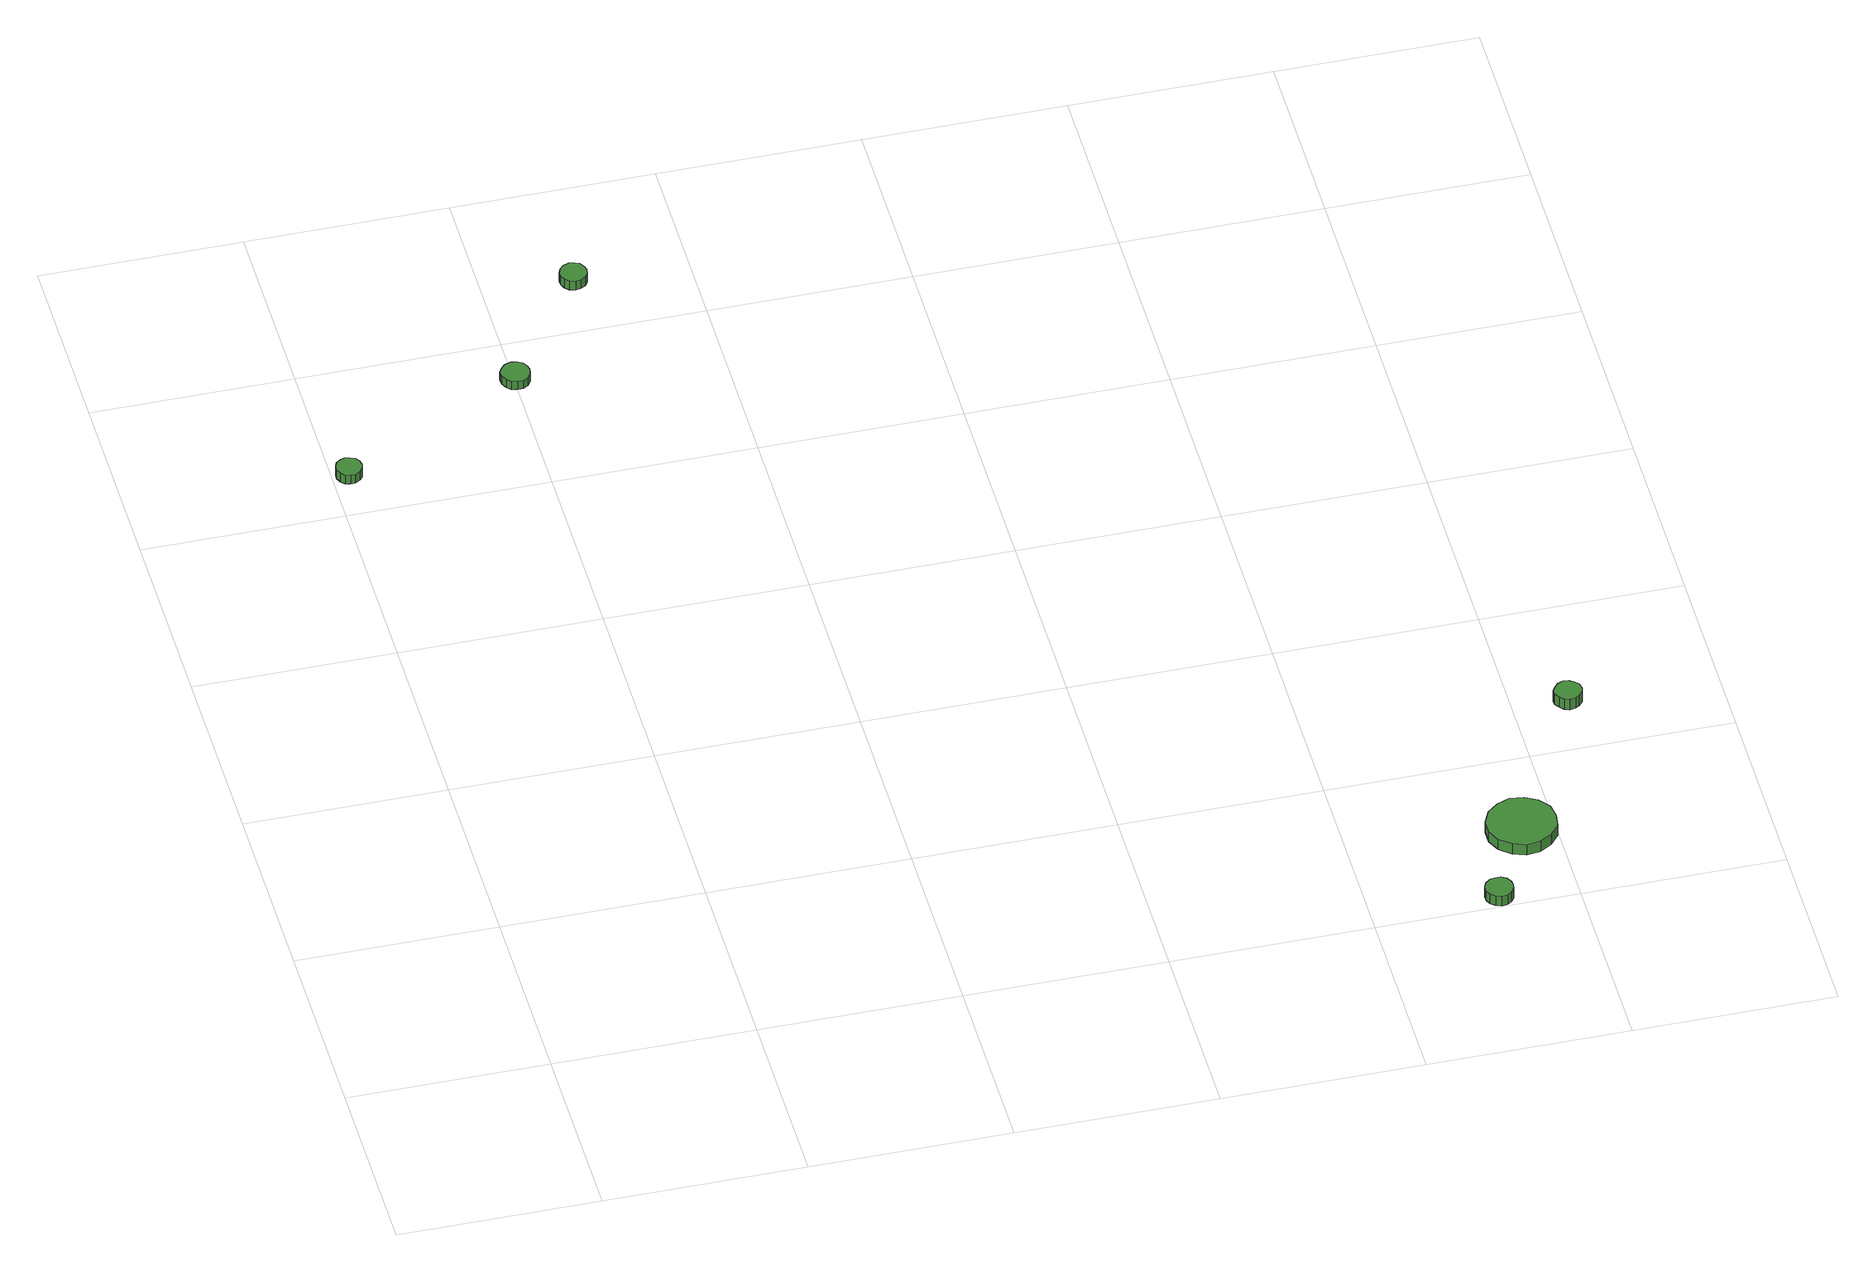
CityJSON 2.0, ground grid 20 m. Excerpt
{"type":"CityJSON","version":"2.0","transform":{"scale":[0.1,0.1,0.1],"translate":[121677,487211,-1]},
"CityObjects":{
"tree1":{"type":"SolitaryVegetationObject","attributes":{"function":"something"},"geometry":[{"type":"MultiSurface","lod":"1","boundaries":[[[0,1,2,3,4,5,6,7,8,9,10,11,12,13,14]],[[15,16,17,18,19,20,21,22,23,24,25,26,27,28,29]],[[0,29,28,1]],[[1,28,27,2]],[[2,27,26,3]],[[3,26,25,4]],[[4,25,24,5]],[[5,24,23,6]],[[6,23,22,7]],[[7,22,21,8]],[[8,21,20,9]],[[9,20,19,10]],[[10,19,18,11]],[[11,18,17,12]],[[12,17,16,13]],[[13,16,15,14]],[[14,15,29,0]]]}]},
"tree2":{"type":"SolitaryVegetationObject","attributes":{"function":"something"},"geometry":[{"type":"MultiSurface","lod":"1","boundaries":[[[30,31,32,33,34,35,36,37,38,39,40,41,42,43,44]],[[45,46,47,48,49,50,51,52,53,54,55,56,57,58,59]],[[30,59,58,31]],[[31,58,57,32]],[[32,57,56,33]],[[33,56,55,34]],[[34,55,54,35]],[[35,54,53,36]],[[36,53,52,37]],[[37,52,51,38]],[[38,51,50,39]],[[39,50,49,40]],[[40,49,48,41]],[[41,48,47,42]],[[42,47,46,43]],[[43,46,45,44]],[[44,45,59,30]]]}]},
"tree3":{"type":"SolitaryVegetationObject","attributes":{"function":"something"},"geometry":[{"type":"MultiSurface","lod":"1","boundaries":[[[60,61,62,63,64,65,66,67,68,69,70,71,72,73,74]],[[75,76,77,78,79,80,81,82,83,84,85,86,87,88,89]],[[60,89,88,61]],[[61,88,87,62]],[[62,87,86,63]],[[63,86,85,64]],[[64,85,84,65]],[[65,84,83,66]],[[66,83,82,67]],[[67,82,81,68]],[[68,81,80,69]],[[69,80,79,70]],[[70,79,78,71]],[[71,78,77,72]],[[72,77,76,73]],[[73,76,75,74]],[[74,75,89,60]]]}]},
"tree4":{"type":"SolitaryVegetationObject","attributes":{"function":"something"},"geometry":[{"type":"MultiSurface","lod":"1","boundaries":[[[90,91,92,93,94,95,96,97,98,99,100,101,102,103,104]],[[105,106,107,108,109,110,111,112,113,114,115,116,117,118,119]],[[90,119,118,91]],[[91,118,117,92]],[[92,117,116,93]],[[93,116,115,94]],[[94,115,114,95]],[[95,114,113,96]],[[96,113,112,97]],[[97,112,111,98]],[[98,111,110,99]],[[99,110,109,100]],[[100,109,108,101]],[[101,108,107,102]],[[102,107,106,103]],[[103,106,105,104]],[[104,105,119,90]]]}]},
"tree5":{"type":"SolitaryVegetationObject","attributes":{"function":"something"},"geometry":[{"type":"MultiSurface","lod":"1","boundaries":[[[120,121,122,123,124,125,126,127,128,129,130,131,132,133,134]],[[135,136,137,138,139,140,141,142,143,144,145,146,147,148,149]],[[120,149,148,121]],[[121,148,147,122]],[[122,147,146,123]],[[123,146,145,124]],[[124,145,144,125]],[[125,144,143,126]],[[126,143,142,127]],[[127,142,141,128]],[[128,141,140,129]],[[129,140,139,130]],[[130,139,138,131]],[[131,138,137,132]],[[132,137,136,133]],[[133,136,135,134]],[[134,135,149,120]]]}]},
"tree6":{"type":"SolitaryVegetationObject","attributes":{"function":"something"},"geometry":[{"type":"MultiSurface","lod":"1","boundaries":[[[150,151,152,153,154,155,156,157,158,159,160,161,162,163,164]],[[165,166,167,168,169,170,171,172,173,174,175,176,177,178,179]],[[150,179,178,151]],[[151,178,177,152]],[[152,177,176,153]],[[153,176,175,154]],[[154,175,174,155]],[[155,174,173,156]],[[156,173,172,157]],[[157,172,171,158]],[[158,171,170,159]],[[159,170,169,160]],[[160,169,168,161]],[[161,168,167,162]],[[162,167,166,163]],[[163,166,165,164]],[[164,165,179,150]]]}]}
},
"vertices":[
[29,854,17],[28,859,17],[25,864,17],[20,866,17],[15,867,17],[10,865,17],[6,862,17],[4,857,17],[4,852,17],[6,847,17],[10,843,17],[15,842,17],[20,842,17],[25,845,17],[28,849,17],[28,849,6],[25,845,6],[20,842,6],[15,842,6],[10,843,6],[6,847,6],[4,852,6],[4,857,6],[6,862,6],[10,865,6],[15,867,6],[20,866,6],[25,864,6],[28,859,6],[29,854,6],
[215,948,16],[214,953,16],[211,958,16],[206,961,16],[200,962,16],[194,960,16],[190,956,16],[187,951,16],[187,945,16],[190,939,16],[194,935,16],[200,934,16],[206,934,16],[211,937,16],[214,942,16],[214,942,6],[211,937,6],[206,934,6],[200,934,6],[194,935,6],[190,939,6],[187,945,6],[187,951,6],[190,956,6],[194,960,6],[200,962,6],[206,961,6],[211,958,6],[214,953,6],[215,948,6],
[301,1071,17],[300,1076,17],[297,1081,17],[292,1083,17],[287,1084,17],[281,1082,17],[277,1078,17],[275,1073,17],[275,1068,17],[277,1063,17],[281,1059,17],[287,1057,17],[292,1058,17],[297,1061,17],[300,1065,17],[300,1065,6],[297,1061,6],[292,1058,6],[287,1057,6],[281,1059,6],[277,1063,6],[275,1068,6],[275,1073,6],[277,1078,6],[281,1082,6],[287,1084,6],[292,1083,6],[297,1081,6],[300,1076,6],[301,1071,6],
[938,15,17],[937,20,17],[934,25,17],[929,28,17],[923,28,17],[918,27,17],[913,23,17],[911,18,17],[911,12,17],[913,7,17],[918,3,17],[923,1,17],[929,2,17],[934,5,17],[937,9,17],[937,9,5],[934,5,5],[929,2,5],[923,1,5],[918,3,5],[913,7,5],[911,12,5],[911,18,5],[913,23,5],[918,27,5],[923,28,5],[929,28,5],[934,25,5],[937,20,5],[938,15,5],
[1000,98,19],[998,112,19],[989,123,19],[977,130,19],[963,132,19],[950,127,19],[939,118,19],[933,105,19],[933,91,19],[939,78,19],[950,69,19],[963,64,19],[977,66,19],[989,73,19],[998,84,19],[998,84,6],[989,73,6],[977,66,6],[963,64,6],[950,69,6],[939,78,6],[933,91,6],[933,105,6],[939,118,6],[950,127,6],[963,132,6],[977,130,6],[989,123,6],[998,112,6],[1000,98,6],
[1067,266,20],[1066,272,20],[1062,276,20],[1058,279,20],[1052,280,20],[1047,278,20],[1043,274,20],[1040,269,20],[1040,264,20],[1043,259,20],[1047,255,20],[1052,253,20],[1058,254,20],[1062,256,20],[1066,261,20],[1066,261,7],[1062,256,7],[1058,254,7],[1052,253,7],[1047,255,7],[1043,259,7],[1040,264,7],[1040,269,7],[1043,274,7],[1047,278,7],[1052,280,7],[1058,279,7],[1062,276,7],[1066,272,7],[1067,266,7]
]}
